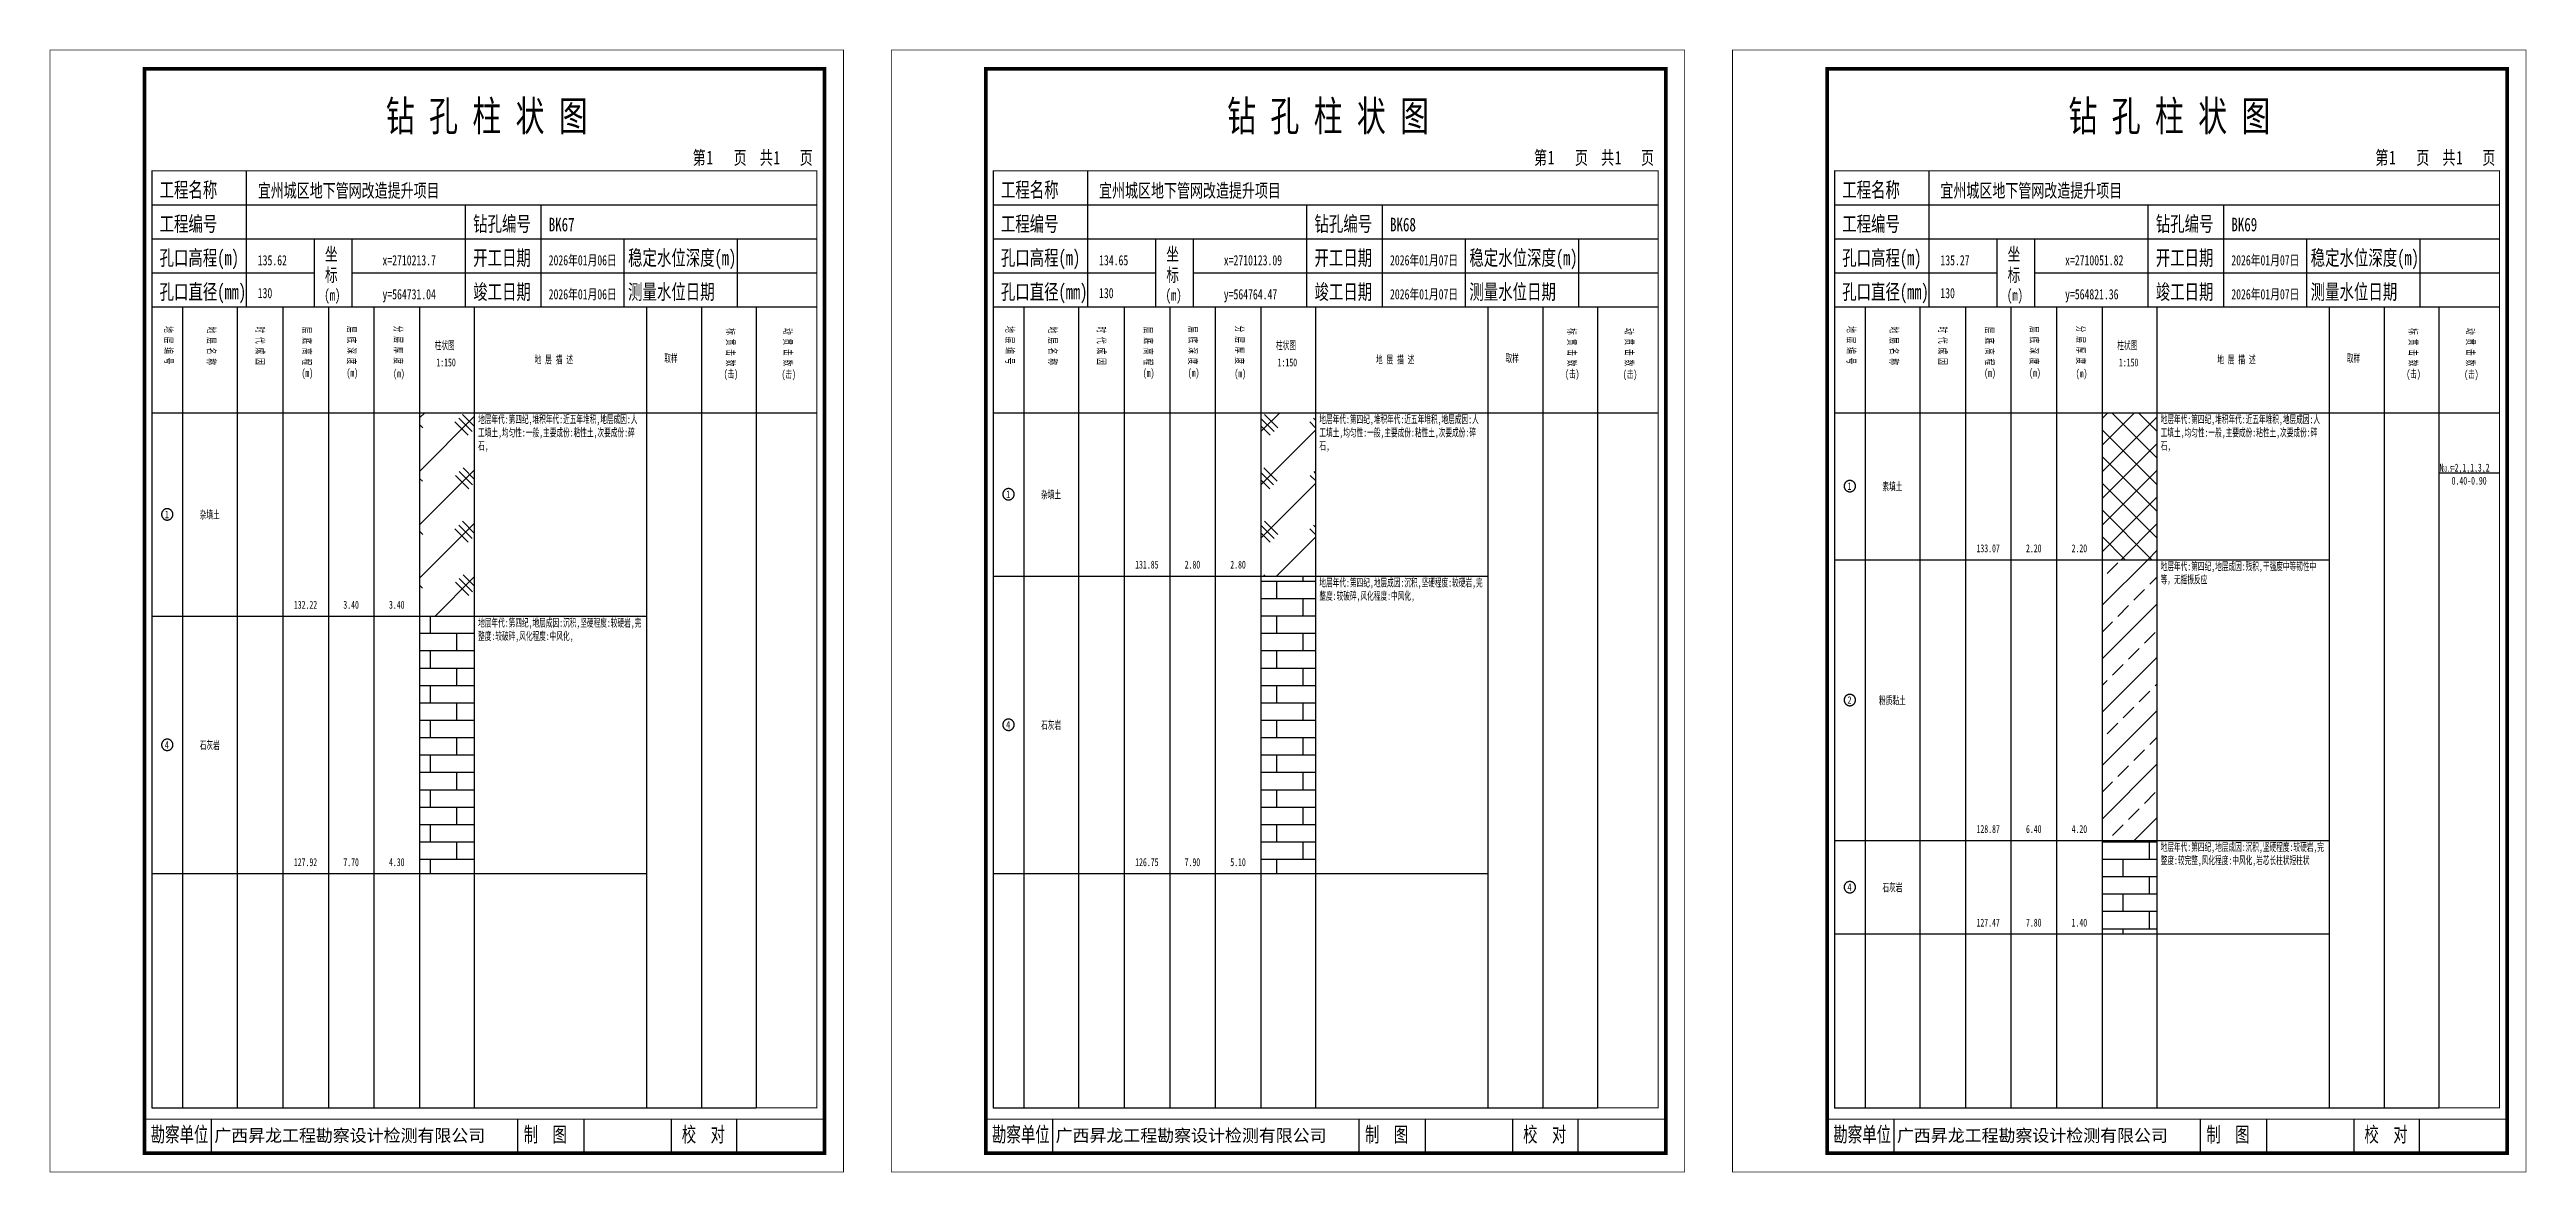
# Model space of a CAD drawing. Header units: millimetres. Extents: x 0 to 2711117, y 0 to 567555.
# Drawn here: x 18260 to 18916, y 0 to 297 of the extents above; entities that cross this region are included whole.
import ezdxf
from ezdxf.enums import TextEntityAlignment as Align

# ---------------------------------------------------------------- set-up
doc = ezdxf.new("R2010")
doc.units = ezdxf.units.MM
doc.layers.add('GICAD_POU_TEXTS', color=7, linetype='Continuous')
doc.layers.add('勘察点图例', color=7, linetype='Continuous')
doc.styles.add('HEAD_FONT', font='simfang.ttf', dxfattribs={"width": 0.6})
doc.styles.add('HEAD_FONT2', font='simfang.ttf', dxfattribs={"width": 0.6})
doc.styles.add('HT', font='simhei.ttf')
doc.styles.add('LZ_FONT', font='simfang.ttf', dxfattribs={"width": 0.7, "height": 8})
doc.styles.add('成果图图块', font='simfang.ttf', dxfattribs={"height": 2.5})
doc.styles.add('成果图表体', font='simfang.ttf', dxfattribs={"width": 0.6, "height": 2.1})
pattern_1 = [(45, (0, 0), (-7.071068, 7.071068), []), (135, (2.5, -1), (-14.142136, -14.142136), [5, -15]), (135, (1.5, -2), (-14.142136, -14.142136), [5, -15]), (135, (0.5, -3), (-14.142136, -14.142136), [5, -15]), (135, (16.5, -1), (-14.142136, -14.142136), [5, -15]), (135, (15.5, -2), (-14.142136, -14.142136), [5, -15]), (135, (14.5, -3), (-14.142136, -14.142136), [5, -15])]
pattern_2 = [(0, (0, 0), (0, 4.6), []), (90, (0, 0), (-7, 4.6), [4.6, -4.6])]

# ---------------------------------------------------------------- blocks, each defined once
blk = doc.blocks.new('BK67')
for p, q in [((52, 229), (52, 265)), ((27, 256), (203, 256)), ((110, 229), (110, 256)), ((130, 229), (130, 256)), ((27, 247), (203, 247)), ((70, 229), (70, 247)), ((80, 229), (80, 247)), ((152, 229), (152, 247)), ((182, 229), (182, 247)), ((27, 238), (70, 238)), ((80, 238), (203, 238)), ((27, 229), (35.05, 229)), ((35.05, 229), (35.05, 17)), ((35.05, 229), (49.53, 229)), ((49.53, 229), (49.53, 17)), ((49.53, 229), (61.6, 229)), ((61.6, 229), (61.6, 17)), ((61.6, 229), (73.68, 229)), ((73.68, 229), (73.68, 17)), ((73.68, 229), (85.75, 229)), ((85.75, 229), (85.75, 17)), ((85.75, 229), (97.82, 229)), ((97.82, 229), (97.82, 17)), ((97.82, 229), (112.3, 229)), ((112.3, 229), (112.3, 17)), ((112.3, 229), (157.93, 229)), ((157.93, 229), (157.93, 17)), ((157.93, 229), (172.42, 229)), ((172.42, 229), (172.42, 17)), ((172.42, 229), (186.9, 229)), ((186.9, 229), (186.9, 17)), ((186.9, 229), (203, 229)), ((27, 201), (203, 201)), ((27, 17), (35.05, 17)), ((35.05, 17), (49.53, 17)), ((42.74, 4.95), (42.74, 13.95)), ((42.74, 4.95), (42.74, 13.95)), ((49.53, 17), (61.6, 17)), ((61.6, 17), (73.68, 17)), ((73.68, 17), (85.75, 17)), ((85.75, 17), (97.82, 17)), ((97.82, 17), (112.3, 17)), ((112.3, 17), (157.93, 17)), ((123.83, 4.95), (123.83, 13.95)), ((141.38, 4.95), (141.38, 13.95)), ((157.93, 17), (172.42, 17)), ((164.48, 4.95), (164.48, 13.95)), ((172.42, 17), (186.9, 17)), ((181.84, 4.95), (181.84, 13.95)), ((181.84, 4.95), (181.84, 13.95))]:
    blk.add_line(p, q)
for points, const_width in [([(0, 0), (210, 0), (210, 297), (0, 297)], 0.25), ([(25, 5), (205, 5), (205, 292), (25, 292)], 1), ([(27, 265), (203, 265), (203, 17), (27, 17)], 0.3)]:
    blk.add_lwpolyline(points, close=True, dxfattribs=dict(const_width=const_width))
at = {"const_width": 0.3}
for points in [[(27, 229), (203, 229)], [(25, 14), (205, 14)]]:
    blk.add_lwpolyline(points, dxfattribs=at)
at = {"style": 'LZ_FONT', "width": 0.7}
for s, height, p in [('钻 孔 柱 状 图', 8, (88.9, 275.54)), ('第', 3.6, (170.12, 266.7)), ('1', 3.6, (173.78, 266.75)), ('页', 3.6, (180.96, 266.7)), ('共', 3.6, (187.88, 266.7)), ('1', 3.6, (191.54, 266.7)), ('页', 3.6, (198.44, 266.7)), ('工程名称', 4, (29, 258)), ('宜州城区地下管网改造提升项目', 3.6, (55, 258)), ('工程编号', 4, (29, 249)), ('钻孔编号', 4, (112, 249)), ('BK67', 3.6, (132, 249)), ('孔口高程(m)', 4, (29, 240)), ('135.62', 2.7, (55, 240)), ('坐', 3.5, (72.79, 241.24)), ('x=2710213.7', 2.7, (88, 240)), ('开工日期', 4, (112, 240)), ('2026年01月06日', 2.7, (132, 240)), ('稳定水位深度(m)', 4, (153, 240)), ('标', 3.5, (72.79, 235.7)), ('孔口直径(mm)', 4, (29, 231)), ('130', 2.7, (54.98, 231.31)), ('(m) ', 3, (72.59, 230.65)), ('y=564731.04', 2.7, (88, 231)), ('竣工日期', 4, (112, 231)), ('2026年01月06日', 2.7, (132, 231)), ('测量水位日期', 4, (153, 231)), ('勘察单位', 4, (26.65, 7.95)), ('制  图', 4, (125.4, 7.95)), ('校  对', 4, (167.22, 7.95))]:
    blk.add_text(s, height=height, dxfattribs=at).set_placement(p)
at = {"style": 'HT'}
blk.add_text('广西昇龙工程勘察设计检测有限公司', height=3.2865, dxfattribs=at).set_placement((43.48, 8.02))
at = {"char_height": 2.1, "width": 22.806, "attachment_point": 1, "rotation": 270, "style": 'HEAD_FONT'}
for s, insert in [('地 层 编 号', (32.46, 223.92)), ('地 层 名 称', (43.79, 223.76)), ('时 代 成 因', (56.67, 223.83)), ('层 底 高 程', (69.07, 223.71)), ('层 底 深 度', (80.9, 223.91)), ('分 层 厚 度', (93.26, 224.01)), ('标 贯 击 数', (181.21, 223.37)), ('动 贯 击 数', (196.38, 223.43))]:
    blk.add_mtext(s, dxfattribs=dict(at, insert=insert))
at = {"char_height": 2.1, "attachment_point": 1}
for s, insert, width, style in [('柱状图', (101.82, 219.87), 7.855, 'HEAD_FONT2'), ('地 层 描 述', (128.29, 216.11), 22.0781, 'HEAD_FONT2'), ('取样', (162.58, 216.44), 7.855, 'HEAD_FONT2'), ('(m)', (66.58, 212.56), 4.7944, 'HEAD_FONT'), ('(m)', (78.47, 212.61), 4.7944, 'HEAD_FONT'), ('(m)', (90.81, 212.43), 4.7944, 'HEAD_FONT'), ('1:150', (102.26, 215.36), 6.9223, 'HEAD_FONT2'), ('(击)', (178.33, 212.31), 7.855, 'HEAD_FONT2'), ('(击)', (193.64, 212.22), 7.855, 'HEAD_FONT2')]:
    blk.add_mtext(s, dxfattribs=dict(at, insert=insert, width=width, style=style))
blk = doc.blocks.new('BK67_0')
at = {"color": 7}
blk.add_polyline3d([(-1.5, 0.02, 0), (-1.5, -0.06, 0), (-1.49, -0.13, 0), (-1.48, -0.2, 0), (-1.47, -0.28, 0), (-1.46, -0.35, 0), (-1.44, -0.42, 0), (-1.41, -0.49, 0), (-1.39, -0.56, 0), (-1.36, -0.63, 0), (-1.32, -0.69, 0), (-1.29, -0.76, 0), (-1.25, -0.82, 0), (-1.2, -0.88, 0), (-1.16, -0.94, 0), (-1.11, -0.99, 0), (-1.06, -1.04, 0), (-1.01, -1.1, 0), (-0.95, -1.14, 0), (-0.89, -1.19, 0), (-0.83, -1.23, 0), (-0.77, -1.27, 0), (-0.71, -1.31, 0), (-0.64, -1.34, 0), (-0.57, -1.37, 0), (-0.51, -1.4, 0), (-0.44, -1.42, 0), (-0.36, -1.44, 0), (-0.29, -1.46, 0), (-0.22, -1.47, 0), (-0.15, -1.48, 0), (-0.07, -1.48, 0), (0, -1.48, 0), (0.07, -1.48, 0), (0.15, -1.48, 0), (0.22, -1.47, 0), (0.29, -1.46, 0), (0.36, -1.44, 0), (0.44, -1.42, 0), (0.51, -1.4, 0), (0.57, -1.37, 0), (0.64, -1.34, 0), (0.71, -1.31, 0), (0.77, -1.27, 0), (0.83, -1.23, 0), (0.89, -1.19, 0), (0.95, -1.14, 0), (1.01, -1.1, 0), (1.06, -1.04, 0), (1.11, -0.99, 0), (1.16, -0.94, 0), (1.2, -0.88, 0), (1.25, -0.82, 0), (1.29, -0.76, 0), (1.32, -0.69, 0), (1.36, -0.63, 0), (1.39, -0.56, 0), (1.41, -0.49, 0), (1.44, -0.42, 0), (1.46, -0.35, 0), (1.47, -0.28, 0), (1.48, -0.2, 0), (1.49, -0.13, 0), (1.5, -0.06, 0), (1.5, 0.02, 0), (1.5, 0.09, 0), (1.49, 0.16, 0), (1.48, 0.24, 0), (1.47, 0.31, 0), (1.46, 0.38, 0), (1.44, 0.45, 0), (1.41, 0.52, 0), (1.39, 0.59, 0), (1.36, 0.66, 0), (1.32, 0.72, 0), (1.29, 0.79, 0), (1.25, 0.85, 0), (1.2, 0.91, 0), (1.16, 0.97, 0), (1.11, 1.02, 0), (1.06, 1.08, 0), (1.01, 1.13, 0), (0.95, 1.18, 0), (0.89, 1.22, 0), (0.83, 1.26, 0), (0.77, 1.3, 0), (0.71, 1.34, 0), (0.64, 1.37, 0), (0.57, 1.4, 0), (0.51, 1.43, 0), (0.44, 1.45, 0), (0.36, 1.47, 0), (0.29, 1.49, 0), (0.22, 1.5, 0), (0.15, 1.51, 0), (0.07, 1.51, 0), (0, 1.52, 0), (-0.07, 1.51, 0), (-0.15, 1.51, 0), (-0.22, 1.5, 0), (-0.29, 1.49, 0), (-0.36, 1.47, 0), (-0.44, 1.45, 0), (-0.51, 1.43, 0), (-0.57, 1.4, 0), (-0.64, 1.37, 0), (-0.71, 1.34, 0), (-0.77, 1.3, 0), (-0.83, 1.26, 0), (-0.89, 1.22, 0), (-0.95, 1.18, 0), (-1.01, 1.13, 0), (-1.06, 1.08, 0), (-1.11, 1.02, 0), (-1.16, 0.97, 0), (-1.2, 0.91, 0), (-1.25, 0.85, 0), (-1.29, 0.79, 0), (-1.32, 0.72, 0), (-1.36, 0.66, 0), (-1.39, 0.59, 0), (-1.41, 0.52, 0), (-1.44, 0.45, 0), (-1.46, 0.38, 0), (-1.47, 0.31, 0), (-1.48, 0.24, 0), (-1.49, 0.16, 0), (-1.5, 0.09, 0), (-1.5, 0.02, 0)], dxfattribs=at)
at = {"layer": 'GICAD_POU_TEXTS', "color": 7, "style": '成果图图块', "width": 0.7}
blk.add_text('1', height=2, dxfattribs=at).set_placement((-0.09, -0.99), align=Align.CENTER)
blk = doc.blocks.new('BK67_1')
at = {"color": 7}
blk.add_polyline3d([(-1.5, 0.02, 0), (-1.5, -0.06, 0), (-1.49, -0.13, 0), (-1.48, -0.2, 0), (-1.47, -0.28, 0), (-1.46, -0.35, 0), (-1.44, -0.42, 0), (-1.41, -0.49, 0), (-1.39, -0.56, 0), (-1.36, -0.63, 0), (-1.32, -0.69, 0), (-1.29, -0.76, 0), (-1.25, -0.82, 0), (-1.2, -0.88, 0), (-1.16, -0.94, 0), (-1.11, -0.99, 0), (-1.06, -1.04, 0), (-1.01, -1.1, 0), (-0.95, -1.14, 0), (-0.89, -1.19, 0), (-0.83, -1.23, 0), (-0.77, -1.27, 0), (-0.71, -1.31, 0), (-0.64, -1.34, 0), (-0.57, -1.37, 0), (-0.51, -1.4, 0), (-0.44, -1.42, 0), (-0.36, -1.44, 0), (-0.29, -1.46, 0), (-0.22, -1.47, 0), (-0.15, -1.48, 0), (-0.07, -1.48, 0), (0, -1.48, 0), (0.07, -1.48, 0), (0.15, -1.48, 0), (0.22, -1.47, 0), (0.29, -1.46, 0), (0.36, -1.44, 0), (0.44, -1.42, 0), (0.51, -1.4, 0), (0.57, -1.37, 0), (0.64, -1.34, 0), (0.71, -1.31, 0), (0.77, -1.27, 0), (0.83, -1.23, 0), (0.89, -1.19, 0), (0.95, -1.14, 0), (1.01, -1.1, 0), (1.06, -1.04, 0), (1.11, -0.99, 0), (1.16, -0.94, 0), (1.2, -0.88, 0), (1.25, -0.82, 0), (1.29, -0.76, 0), (1.32, -0.69, 0), (1.36, -0.63, 0), (1.39, -0.56, 0), (1.41, -0.49, 0), (1.44, -0.42, 0), (1.46, -0.35, 0), (1.47, -0.28, 0), (1.48, -0.2, 0), (1.49, -0.13, 0), (1.5, -0.06, 0), (1.5, 0.02, 0), (1.5, 0.09, 0), (1.49, 0.16, 0), (1.48, 0.24, 0), (1.47, 0.31, 0), (1.46, 0.38, 0), (1.44, 0.45, 0), (1.41, 0.52, 0), (1.39, 0.59, 0), (1.36, 0.66, 0), (1.32, 0.72, 0), (1.29, 0.79, 0), (1.25, 0.85, 0), (1.2, 0.91, 0), (1.16, 0.97, 0), (1.11, 1.02, 0), (1.06, 1.08, 0), (1.01, 1.13, 0), (0.95, 1.18, 0), (0.89, 1.22, 0), (0.83, 1.26, 0), (0.77, 1.3, 0), (0.71, 1.34, 0), (0.64, 1.37, 0), (0.57, 1.4, 0), (0.51, 1.43, 0), (0.44, 1.45, 0), (0.36, 1.47, 0), (0.29, 1.49, 0), (0.22, 1.5, 0), (0.15, 1.51, 0), (0.07, 1.51, 0), (0, 1.52, 0), (-0.07, 1.51, 0), (-0.15, 1.51, 0), (-0.22, 1.5, 0), (-0.29, 1.49, 0), (-0.36, 1.47, 0), (-0.44, 1.45, 0), (-0.51, 1.43, 0), (-0.57, 1.4, 0), (-0.64, 1.37, 0), (-0.71, 1.34, 0), (-0.77, 1.3, 0), (-0.83, 1.26, 0), (-0.89, 1.22, 0), (-0.95, 1.18, 0), (-1.01, 1.13, 0), (-1.06, 1.08, 0), (-1.11, 1.02, 0), (-1.16, 0.97, 0), (-1.2, 0.91, 0), (-1.25, 0.85, 0), (-1.29, 0.79, 0), (-1.32, 0.72, 0), (-1.36, 0.66, 0), (-1.39, 0.59, 0), (-1.41, 0.52, 0), (-1.44, 0.45, 0), (-1.46, 0.38, 0), (-1.47, 0.31, 0), (-1.48, 0.24, 0), (-1.49, 0.16, 0), (-1.5, 0.09, 0), (-1.5, 0.02, 0)], dxfattribs=at)
at = {"layer": 'GICAD_POU_TEXTS', "color": 7, "style": '成果图图块', "width": 0.7}
blk.add_text('4', height=2, dxfattribs=at).set_placement((-0.09, -0.99), align=Align.CENTER)
blk = doc.blocks.new('BK68')
for p, q in [((52, 229), (52, 265)), ((27, 256), (203, 256)), ((110, 229), (110, 256)), ((130, 229), (130, 256)), ((27, 247), (203, 247)), ((70, 229), (70, 247)), ((80, 229), (80, 247)), ((152, 229), (152, 247)), ((182, 229), (182, 247)), ((27, 238), (70, 238)), ((80, 238), (203, 238)), ((27, 229), (35.05, 229)), ((35.05, 229), (35.05, 17)), ((35.05, 229), (49.53, 229)), ((49.53, 229), (49.53, 17)), ((49.53, 229), (61.6, 229)), ((61.6, 229), (61.6, 17)), ((61.6, 229), (73.68, 229)), ((73.68, 229), (73.68, 17)), ((73.68, 229), (85.75, 229)), ((85.75, 229), (85.75, 17)), ((85.75, 229), (97.82, 229)), ((97.82, 229), (97.82, 17)), ((97.82, 229), (112.3, 229)), ((112.3, 229), (112.3, 17)), ((112.3, 229), (157.93, 229)), ((157.93, 229), (157.93, 17)), ((157.93, 229), (172.42, 229)), ((172.42, 229), (172.42, 17)), ((172.42, 229), (186.9, 229)), ((186.9, 229), (186.9, 17)), ((186.9, 229), (203, 229)), ((27, 201), (203, 201)), ((27, 17), (35.05, 17)), ((35.05, 17), (49.53, 17)), ((42.74, 4.95), (42.74, 13.95)), ((42.74, 4.95), (42.74, 13.95)), ((49.53, 17), (61.6, 17)), ((61.6, 17), (73.68, 17)), ((73.68, 17), (85.75, 17)), ((85.75, 17), (97.82, 17)), ((97.82, 17), (112.3, 17)), ((112.3, 17), (157.93, 17)), ((123.83, 4.95), (123.83, 13.95)), ((141.38, 4.95), (141.38, 13.95)), ((157.93, 17), (172.42, 17)), ((164.48, 4.95), (164.48, 13.95)), ((172.42, 17), (186.9, 17)), ((181.84, 4.95), (181.84, 13.95)), ((181.84, 4.95), (181.84, 13.95))]:
    blk.add_line(p, q)
for points, const_width in [([(0, 0), (210, 0), (210, 297), (0, 297)], 0.25), ([(25, 5), (205, 5), (205, 292), (25, 292)], 1), ([(27, 265), (203, 265), (203, 17), (27, 17)], 0.3)]:
    blk.add_lwpolyline(points, close=True, dxfattribs=dict(const_width=const_width))
at = {"const_width": 0.3}
for points in [[(27, 229), (203, 229)], [(25, 14), (205, 14)]]:
    blk.add_lwpolyline(points, dxfattribs=at)
at = {"style": 'LZ_FONT', "width": 0.7}
for s, height, p in [('钻 孔 柱 状 图', 8, (88.9, 275.54)), ('第', 3.6, (170.12, 266.7)), ('1', 3.6, (173.78, 266.75)), ('页', 3.6, (180.96, 266.7)), ('共', 3.6, (187.88, 266.7)), ('1', 3.6, (191.54, 266.7)), ('页', 3.6, (198.44, 266.7)), ('工程名称', 4, (29, 258)), ('宜州城区地下管网改造提升项目', 3.6, (55, 258)), ('工程编号', 4, (29, 249)), ('钻孔编号', 4, (112, 249)), ('BK68', 3.6, (132, 249)), ('孔口高程(m)', 4, (29, 240)), ('134.65', 2.7, (55, 240)), ('坐', 3.5, (72.79, 241.24)), ('x=2710123.09', 2.7, (88, 240)), ('开工日期', 4, (112, 240)), ('2026年01月07日', 2.7, (132, 240)), ('稳定水位深度(m)', 4, (153, 240)), ('标', 3.5, (72.79, 235.7)), ('孔口直径(mm)', 4, (29, 231)), ('130', 2.7, (54.98, 231.31)), ('(m) ', 3, (72.59, 230.65)), ('y=564764.47', 2.7, (88, 231)), ('竣工日期', 4, (112, 231)), ('2026年01月07日', 2.7, (132, 231)), ('测量水位日期', 4, (153, 231)), ('勘察单位', 4, (26.65, 7.95)), ('制  图', 4, (125.4, 7.95)), ('校  对', 4, (167.22, 7.95))]:
    blk.add_text(s, height=height, dxfattribs=at).set_placement(p)
at = {"style": 'HT'}
blk.add_text('广西昇龙工程勘察设计检测有限公司', height=3.2865, dxfattribs=at).set_placement((43.48, 8.02))
at = {"char_height": 2.1, "width": 22.806, "attachment_point": 1, "rotation": 270, "style": 'HEAD_FONT'}
for s, insert in [('地 层 编 号', (32.46, 223.92)), ('地 层 名 称', (43.79, 223.76)), ('时 代 成 因', (56.67, 223.83)), ('层 底 高 程', (69.07, 223.71)), ('层 底 深 度', (80.9, 223.91)), ('分 层 厚 度', (93.26, 224.01)), ('标 贯 击 数', (181.21, 223.37)), ('动 贯 击 数', (196.38, 223.43))]:
    blk.add_mtext(s, dxfattribs=dict(at, insert=insert))
at = {"char_height": 2.1, "attachment_point": 1}
for s, insert, width, style in [('柱状图', (101.82, 219.87), 7.855, 'HEAD_FONT2'), ('地 层 描 述', (128.29, 216.11), 22.0781, 'HEAD_FONT2'), ('取样', (162.58, 216.44), 7.855, 'HEAD_FONT2'), ('(m)', (66.58, 212.56), 4.7944, 'HEAD_FONT'), ('(m)', (78.47, 212.61), 4.7944, 'HEAD_FONT'), ('(m)', (90.81, 212.43), 4.7944, 'HEAD_FONT'), ('1:150', (102.26, 215.36), 6.9223, 'HEAD_FONT2'), ('(击)', (178.33, 212.31), 7.855, 'HEAD_FONT2'), ('(击)', (193.64, 212.22), 7.855, 'HEAD_FONT2')]:
    blk.add_mtext(s, dxfattribs=dict(at, insert=insert, width=width, style=style))
blk = doc.blocks.new('BK68_0')
at = {"color": 7}
blk.add_polyline3d([(-1.5, 0.02, 0), (-1.5, -0.06, 0), (-1.49, -0.13, 0), (-1.48, -0.2, 0), (-1.47, -0.28, 0), (-1.46, -0.35, 0), (-1.44, -0.42, 0), (-1.41, -0.49, 0), (-1.39, -0.56, 0), (-1.36, -0.63, 0), (-1.32, -0.69, 0), (-1.29, -0.76, 0), (-1.25, -0.82, 0), (-1.2, -0.88, 0), (-1.16, -0.94, 0), (-1.11, -0.99, 0), (-1.06, -1.04, 0), (-1.01, -1.1, 0), (-0.95, -1.14, 0), (-0.89, -1.19, 0), (-0.83, -1.23, 0), (-0.77, -1.27, 0), (-0.71, -1.31, 0), (-0.64, -1.34, 0), (-0.57, -1.37, 0), (-0.51, -1.4, 0), (-0.44, -1.42, 0), (-0.36, -1.44, 0), (-0.29, -1.46, 0), (-0.22, -1.47, 0), (-0.15, -1.48, 0), (-0.07, -1.48, 0), (0, -1.48, 0), (0.07, -1.48, 0), (0.15, -1.48, 0), (0.22, -1.47, 0), (0.29, -1.46, 0), (0.36, -1.44, 0), (0.44, -1.42, 0), (0.51, -1.4, 0), (0.57, -1.37, 0), (0.64, -1.34, 0), (0.71, -1.31, 0), (0.77, -1.27, 0), (0.83, -1.23, 0), (0.89, -1.19, 0), (0.95, -1.14, 0), (1.01, -1.1, 0), (1.06, -1.04, 0), (1.11, -0.99, 0), (1.16, -0.94, 0), (1.2, -0.88, 0), (1.25, -0.82, 0), (1.29, -0.76, 0), (1.32, -0.69, 0), (1.36, -0.63, 0), (1.39, -0.56, 0), (1.41, -0.49, 0), (1.44, -0.42, 0), (1.46, -0.35, 0), (1.47, -0.28, 0), (1.48, -0.2, 0), (1.49, -0.13, 0), (1.5, -0.06, 0), (1.5, 0.02, 0), (1.5, 0.09, 0), (1.49, 0.16, 0), (1.48, 0.24, 0), (1.47, 0.31, 0), (1.46, 0.38, 0), (1.44, 0.45, 0), (1.41, 0.52, 0), (1.39, 0.59, 0), (1.36, 0.66, 0), (1.32, 0.72, 0), (1.29, 0.79, 0), (1.25, 0.85, 0), (1.2, 0.91, 0), (1.16, 0.97, 0), (1.11, 1.02, 0), (1.06, 1.08, 0), (1.01, 1.13, 0), (0.95, 1.18, 0), (0.89, 1.22, 0), (0.83, 1.26, 0), (0.77, 1.3, 0), (0.71, 1.34, 0), (0.64, 1.37, 0), (0.57, 1.4, 0), (0.51, 1.43, 0), (0.44, 1.45, 0), (0.36, 1.47, 0), (0.29, 1.49, 0), (0.22, 1.5, 0), (0.15, 1.51, 0), (0.07, 1.51, 0), (0, 1.52, 0), (-0.07, 1.51, 0), (-0.15, 1.51, 0), (-0.22, 1.5, 0), (-0.29, 1.49, 0), (-0.36, 1.47, 0), (-0.44, 1.45, 0), (-0.51, 1.43, 0), (-0.57, 1.4, 0), (-0.64, 1.37, 0), (-0.71, 1.34, 0), (-0.77, 1.3, 0), (-0.83, 1.26, 0), (-0.89, 1.22, 0), (-0.95, 1.18, 0), (-1.01, 1.13, 0), (-1.06, 1.08, 0), (-1.11, 1.02, 0), (-1.16, 0.97, 0), (-1.2, 0.91, 0), (-1.25, 0.85, 0), (-1.29, 0.79, 0), (-1.32, 0.72, 0), (-1.36, 0.66, 0), (-1.39, 0.59, 0), (-1.41, 0.52, 0), (-1.44, 0.45, 0), (-1.46, 0.38, 0), (-1.47, 0.31, 0), (-1.48, 0.24, 0), (-1.49, 0.16, 0), (-1.5, 0.09, 0), (-1.5, 0.02, 0)], dxfattribs=at)
at = {"layer": 'GICAD_POU_TEXTS', "color": 7, "style": '成果图图块', "width": 0.7}
blk.add_text('1', height=2, dxfattribs=at).set_placement((-0.09, -0.99), align=Align.CENTER)
blk = doc.blocks.new('BK68_1')
at = {"color": 7}
blk.add_polyline3d([(-1.5, 0.02, 0), (-1.5, -0.06, 0), (-1.49, -0.13, 0), (-1.48, -0.2, 0), (-1.47, -0.28, 0), (-1.46, -0.35, 0), (-1.44, -0.42, 0), (-1.41, -0.49, 0), (-1.39, -0.56, 0), (-1.36, -0.63, 0), (-1.32, -0.69, 0), (-1.29, -0.76, 0), (-1.25, -0.82, 0), (-1.2, -0.88, 0), (-1.16, -0.94, 0), (-1.11, -0.99, 0), (-1.06, -1.04, 0), (-1.01, -1.1, 0), (-0.95, -1.14, 0), (-0.89, -1.19, 0), (-0.83, -1.23, 0), (-0.77, -1.27, 0), (-0.71, -1.31, 0), (-0.64, -1.34, 0), (-0.57, -1.37, 0), (-0.51, -1.4, 0), (-0.44, -1.42, 0), (-0.36, -1.44, 0), (-0.29, -1.46, 0), (-0.22, -1.47, 0), (-0.15, -1.48, 0), (-0.07, -1.48, 0), (0, -1.48, 0), (0.07, -1.48, 0), (0.15, -1.48, 0), (0.22, -1.47, 0), (0.29, -1.46, 0), (0.36, -1.44, 0), (0.44, -1.42, 0), (0.51, -1.4, 0), (0.57, -1.37, 0), (0.64, -1.34, 0), (0.71, -1.31, 0), (0.77, -1.27, 0), (0.83, -1.23, 0), (0.89, -1.19, 0), (0.95, -1.14, 0), (1.01, -1.1, 0), (1.06, -1.04, 0), (1.11, -0.99, 0), (1.16, -0.94, 0), (1.2, -0.88, 0), (1.25, -0.82, 0), (1.29, -0.76, 0), (1.32, -0.69, 0), (1.36, -0.63, 0), (1.39, -0.56, 0), (1.41, -0.49, 0), (1.44, -0.42, 0), (1.46, -0.35, 0), (1.47, -0.28, 0), (1.48, -0.2, 0), (1.49, -0.13, 0), (1.5, -0.06, 0), (1.5, 0.02, 0), (1.5, 0.09, 0), (1.49, 0.16, 0), (1.48, 0.24, 0), (1.47, 0.31, 0), (1.46, 0.38, 0), (1.44, 0.45, 0), (1.41, 0.52, 0), (1.39, 0.59, 0), (1.36, 0.66, 0), (1.32, 0.72, 0), (1.29, 0.79, 0), (1.25, 0.85, 0), (1.2, 0.91, 0), (1.16, 0.97, 0), (1.11, 1.02, 0), (1.06, 1.08, 0), (1.01, 1.13, 0), (0.95, 1.18, 0), (0.89, 1.22, 0), (0.83, 1.26, 0), (0.77, 1.3, 0), (0.71, 1.34, 0), (0.64, 1.37, 0), (0.57, 1.4, 0), (0.51, 1.43, 0), (0.44, 1.45, 0), (0.36, 1.47, 0), (0.29, 1.49, 0), (0.22, 1.5, 0), (0.15, 1.51, 0), (0.07, 1.51, 0), (0, 1.52, 0), (-0.07, 1.51, 0), (-0.15, 1.51, 0), (-0.22, 1.5, 0), (-0.29, 1.49, 0), (-0.36, 1.47, 0), (-0.44, 1.45, 0), (-0.51, 1.43, 0), (-0.57, 1.4, 0), (-0.64, 1.37, 0), (-0.71, 1.34, 0), (-0.77, 1.3, 0), (-0.83, 1.26, 0), (-0.89, 1.22, 0), (-0.95, 1.18, 0), (-1.01, 1.13, 0), (-1.06, 1.08, 0), (-1.11, 1.02, 0), (-1.16, 0.97, 0), (-1.2, 0.91, 0), (-1.25, 0.85, 0), (-1.29, 0.79, 0), (-1.32, 0.72, 0), (-1.36, 0.66, 0), (-1.39, 0.59, 0), (-1.41, 0.52, 0), (-1.44, 0.45, 0), (-1.46, 0.38, 0), (-1.47, 0.31, 0), (-1.48, 0.24, 0), (-1.49, 0.16, 0), (-1.5, 0.09, 0), (-1.5, 0.02, 0)], dxfattribs=at)
at = {"layer": 'GICAD_POU_TEXTS', "color": 7, "style": '成果图图块', "width": 0.7}
blk.add_text('4', height=2, dxfattribs=at).set_placement((-0.09, -0.99), align=Align.CENTER)
blk = doc.blocks.new('BK69')
for p, q in [((52, 229), (52, 265)), ((27, 256), (203, 256)), ((110, 229), (110, 256)), ((130, 229), (130, 256)), ((27, 247), (203, 247)), ((70, 229), (70, 247)), ((80, 229), (80, 247)), ((152, 229), (152, 247)), ((182, 229), (182, 247)), ((27, 238), (70, 238)), ((80, 238), (203, 238)), ((27, 229), (35.05, 229)), ((35.05, 229), (35.05, 17)), ((35.05, 229), (49.53, 229)), ((49.53, 229), (49.53, 17)), ((49.53, 229), (61.6, 229)), ((61.6, 229), (61.6, 17)), ((61.6, 229), (73.68, 229)), ((73.68, 229), (73.68, 17)), ((73.68, 229), (85.75, 229)), ((85.75, 229), (85.75, 17)), ((85.75, 229), (97.82, 229)), ((97.82, 229), (97.82, 17)), ((97.82, 229), (112.3, 229)), ((112.3, 229), (112.3, 17)), ((112.3, 229), (157.93, 229)), ((157.93, 229), (157.93, 17)), ((157.93, 229), (172.42, 229)), ((172.42, 229), (172.42, 17)), ((172.42, 229), (186.9, 229)), ((186.9, 229), (186.9, 17)), ((186.9, 229), (203, 229)), ((27, 201), (203, 201)), ((27, 17), (35.05, 17)), ((35.05, 17), (49.53, 17)), ((42.74, 4.95), (42.74, 13.95)), ((42.74, 4.95), (42.74, 13.95)), ((49.53, 17), (61.6, 17)), ((61.6, 17), (73.68, 17)), ((73.68, 17), (85.75, 17)), ((85.75, 17), (97.82, 17)), ((97.82, 17), (112.3, 17)), ((112.3, 17), (157.93, 17)), ((123.83, 4.95), (123.83, 13.95)), ((141.38, 4.95), (141.38, 13.95)), ((157.93, 17), (172.42, 17)), ((164.48, 4.95), (164.48, 13.95)), ((172.42, 17), (186.9, 17)), ((181.84, 4.95), (181.84, 13.95)), ((181.84, 4.95), (181.84, 13.95))]:
    blk.add_line(p, q)
for points, const_width in [([(0, 0), (210, 0), (210, 297), (0, 297)], 0.25), ([(25, 5), (205, 5), (205, 292), (25, 292)], 1), ([(27, 265), (203, 265), (203, 17), (27, 17)], 0.3)]:
    blk.add_lwpolyline(points, close=True, dxfattribs=dict(const_width=const_width))
at = {"const_width": 0.3}
for points in [[(27, 229), (203, 229)], [(25, 14), (205, 14)]]:
    blk.add_lwpolyline(points, dxfattribs=at)
at = {"style": 'LZ_FONT', "width": 0.7}
for s, height, p in [('钻 孔 柱 状 图', 8, (88.9, 275.54)), ('第', 3.6, (170.12, 266.7)), ('1', 3.6, (173.78, 266.75)), ('页', 3.6, (180.96, 266.7)), ('共', 3.6, (187.88, 266.7)), ('1', 3.6, (191.54, 266.7)), ('页', 3.6, (198.44, 266.7)), ('工程名称', 4, (29, 258)), ('宜州城区地下管网改造提升项目', 3.6, (55, 258)), ('工程编号', 4, (29, 249)), ('钻孔编号', 4, (112, 249)), ('BK69', 3.6, (132, 249)), ('孔口高程(m)', 4, (29, 240)), ('135.27', 2.7, (55, 240)), ('坐', 3.5, (72.79, 241.24)), ('x=2710051.82', 2.7, (88, 240)), ('开工日期', 4, (112, 240)), ('2026年01月07日', 2.7, (132, 240)), ('稳定水位深度(m)', 4, (153, 240)), ('标', 3.5, (72.79, 235.7)), ('孔口直径(mm)', 4, (29, 231)), ('130', 2.7, (54.98, 231.31)), ('(m) ', 3, (72.59, 230.65)), ('y=564821.36', 2.7, (88, 231)), ('竣工日期', 4, (112, 231)), ('2026年01月07日', 2.7, (132, 231)), ('测量水位日期', 4, (153, 231)), ('勘察单位', 4, (26.65, 7.95)), ('制  图', 4, (125.4, 7.95)), ('校  对', 4, (167.22, 7.95))]:
    blk.add_text(s, height=height, dxfattribs=at).set_placement(p)
at = {"style": 'HT'}
blk.add_text('广西昇龙工程勘察设计检测有限公司', height=3.2865, dxfattribs=at).set_placement((43.48, 8.02))
at = {"char_height": 2.1, "width": 22.806, "attachment_point": 1, "rotation": 270, "style": 'HEAD_FONT'}
for s, insert in [('地 层 编 号', (32.46, 223.92)), ('地 层 名 称', (43.79, 223.76)), ('时 代 成 因', (56.67, 223.83)), ('层 底 高 程', (69.07, 223.71)), ('层 底 深 度', (80.9, 223.91)), ('分 层 厚 度', (93.26, 224.01)), ('标 贯 击 数', (181.21, 223.37)), ('动 贯 击 数', (196.38, 223.43))]:
    blk.add_mtext(s, dxfattribs=dict(at, insert=insert))
at = {"char_height": 2.1, "attachment_point": 1}
for s, insert, width, style in [('柱状图', (101.82, 219.87), 7.855, 'HEAD_FONT2'), ('地 层 描 述', (128.29, 216.11), 22.0781, 'HEAD_FONT2'), ('取样', (162.58, 216.44), 7.855, 'HEAD_FONT2'), ('(m)', (66.58, 212.56), 4.7944, 'HEAD_FONT'), ('(m)', (78.47, 212.61), 4.7944, 'HEAD_FONT'), ('(m)', (90.81, 212.43), 4.7944, 'HEAD_FONT'), ('1:150', (102.26, 215.36), 6.9223, 'HEAD_FONT2'), ('(击)', (178.33, 212.31), 7.855, 'HEAD_FONT2'), ('(击)', (193.64, 212.22), 7.855, 'HEAD_FONT2')]:
    blk.add_mtext(s, dxfattribs=dict(at, insert=insert, width=width, style=style))
blk = doc.blocks.new('BK69_0')
at = {"color": 7}
blk.add_polyline3d([(-1.5, 0.02, 0), (-1.5, -0.06, 0), (-1.49, -0.13, 0), (-1.48, -0.2, 0), (-1.47, -0.28, 0), (-1.46, -0.35, 0), (-1.44, -0.42, 0), (-1.41, -0.49, 0), (-1.39, -0.56, 0), (-1.36, -0.63, 0), (-1.32, -0.69, 0), (-1.29, -0.76, 0), (-1.25, -0.82, 0), (-1.2, -0.88, 0), (-1.16, -0.94, 0), (-1.11, -0.99, 0), (-1.06, -1.04, 0), (-1.01, -1.1, 0), (-0.95, -1.14, 0), (-0.89, -1.19, 0), (-0.83, -1.23, 0), (-0.77, -1.27, 0), (-0.71, -1.31, 0), (-0.64, -1.34, 0), (-0.57, -1.37, 0), (-0.51, -1.4, 0), (-0.44, -1.42, 0), (-0.36, -1.44, 0), (-0.29, -1.46, 0), (-0.22, -1.47, 0), (-0.15, -1.48, 0), (-0.07, -1.48, 0), (0, -1.48, 0), (0.07, -1.48, 0), (0.15, -1.48, 0), (0.22, -1.47, 0), (0.29, -1.46, 0), (0.36, -1.44, 0), (0.44, -1.42, 0), (0.51, -1.4, 0), (0.57, -1.37, 0), (0.64, -1.34, 0), (0.71, -1.31, 0), (0.77, -1.27, 0), (0.83, -1.23, 0), (0.89, -1.19, 0), (0.95, -1.14, 0), (1.01, -1.1, 0), (1.06, -1.04, 0), (1.11, -0.99, 0), (1.16, -0.94, 0), (1.2, -0.88, 0), (1.25, -0.82, 0), (1.29, -0.76, 0), (1.32, -0.69, 0), (1.36, -0.63, 0), (1.39, -0.56, 0), (1.41, -0.49, 0), (1.44, -0.42, 0), (1.46, -0.35, 0), (1.47, -0.28, 0), (1.48, -0.2, 0), (1.49, -0.13, 0), (1.5, -0.06, 0), (1.5, 0.02, 0), (1.5, 0.09, 0), (1.49, 0.16, 0), (1.48, 0.24, 0), (1.47, 0.31, 0), (1.46, 0.38, 0), (1.44, 0.45, 0), (1.41, 0.52, 0), (1.39, 0.59, 0), (1.36, 0.66, 0), (1.32, 0.72, 0), (1.29, 0.79, 0), (1.25, 0.85, 0), (1.2, 0.91, 0), (1.16, 0.97, 0), (1.11, 1.02, 0), (1.06, 1.08, 0), (1.01, 1.13, 0), (0.95, 1.18, 0), (0.89, 1.22, 0), (0.83, 1.26, 0), (0.77, 1.3, 0), (0.71, 1.34, 0), (0.64, 1.37, 0), (0.57, 1.4, 0), (0.51, 1.43, 0), (0.44, 1.45, 0), (0.36, 1.47, 0), (0.29, 1.49, 0), (0.22, 1.5, 0), (0.15, 1.51, 0), (0.07, 1.51, 0), (0, 1.52, 0), (-0.07, 1.51, 0), (-0.15, 1.51, 0), (-0.22, 1.5, 0), (-0.29, 1.49, 0), (-0.36, 1.47, 0), (-0.44, 1.45, 0), (-0.51, 1.43, 0), (-0.57, 1.4, 0), (-0.64, 1.37, 0), (-0.71, 1.34, 0), (-0.77, 1.3, 0), (-0.83, 1.26, 0), (-0.89, 1.22, 0), (-0.95, 1.18, 0), (-1.01, 1.13, 0), (-1.06, 1.08, 0), (-1.11, 1.02, 0), (-1.16, 0.97, 0), (-1.2, 0.91, 0), (-1.25, 0.85, 0), (-1.29, 0.79, 0), (-1.32, 0.72, 0), (-1.36, 0.66, 0), (-1.39, 0.59, 0), (-1.41, 0.52, 0), (-1.44, 0.45, 0), (-1.46, 0.38, 0), (-1.47, 0.31, 0), (-1.48, 0.24, 0), (-1.49, 0.16, 0), (-1.5, 0.09, 0), (-1.5, 0.02, 0)], dxfattribs=at)
at = {"layer": 'GICAD_POU_TEXTS', "color": 7, "style": '成果图图块', "width": 0.7}
blk.add_text('1', height=2, dxfattribs=at).set_placement((-0.09, -0.99), align=Align.CENTER)
blk = doc.blocks.new('BK69_1')
at = {"color": 7}
blk.add_polyline3d([(-1.5, 0.02, 0), (-1.5, -0.06, 0), (-1.49, -0.13, 0), (-1.48, -0.2, 0), (-1.47, -0.28, 0), (-1.46, -0.35, 0), (-1.44, -0.42, 0), (-1.41, -0.49, 0), (-1.39, -0.56, 0), (-1.36, -0.63, 0), (-1.32, -0.69, 0), (-1.29, -0.76, 0), (-1.25, -0.82, 0), (-1.2, -0.88, 0), (-1.16, -0.94, 0), (-1.11, -0.99, 0), (-1.06, -1.04, 0), (-1.01, -1.1, 0), (-0.95, -1.14, 0), (-0.89, -1.19, 0), (-0.83, -1.23, 0), (-0.77, -1.27, 0), (-0.71, -1.31, 0), (-0.64, -1.34, 0), (-0.57, -1.37, 0), (-0.51, -1.4, 0), (-0.44, -1.42, 0), (-0.36, -1.44, 0), (-0.29, -1.46, 0), (-0.22, -1.47, 0), (-0.15, -1.48, 0), (-0.07, -1.48, 0), (0, -1.48, 0), (0.07, -1.48, 0), (0.15, -1.48, 0), (0.22, -1.47, 0), (0.29, -1.46, 0), (0.36, -1.44, 0), (0.44, -1.42, 0), (0.51, -1.4, 0), (0.57, -1.37, 0), (0.64, -1.34, 0), (0.71, -1.31, 0), (0.77, -1.27, 0), (0.83, -1.23, 0), (0.89, -1.19, 0), (0.95, -1.14, 0), (1.01, -1.1, 0), (1.06, -1.04, 0), (1.11, -0.99, 0), (1.16, -0.94, 0), (1.2, -0.88, 0), (1.25, -0.82, 0), (1.29, -0.76, 0), (1.32, -0.69, 0), (1.36, -0.63, 0), (1.39, -0.56, 0), (1.41, -0.49, 0), (1.44, -0.42, 0), (1.46, -0.35, 0), (1.47, -0.28, 0), (1.48, -0.2, 0), (1.49, -0.13, 0), (1.5, -0.06, 0), (1.5, 0.02, 0), (1.5, 0.09, 0), (1.49, 0.16, 0), (1.48, 0.24, 0), (1.47, 0.31, 0), (1.46, 0.38, 0), (1.44, 0.45, 0), (1.41, 0.52, 0), (1.39, 0.59, 0), (1.36, 0.66, 0), (1.32, 0.72, 0), (1.29, 0.79, 0), (1.25, 0.85, 0), (1.2, 0.91, 0), (1.16, 0.97, 0), (1.11, 1.02, 0), (1.06, 1.08, 0), (1.01, 1.13, 0), (0.95, 1.18, 0), (0.89, 1.22, 0), (0.83, 1.26, 0), (0.77, 1.3, 0), (0.71, 1.34, 0), (0.64, 1.37, 0), (0.57, 1.4, 0), (0.51, 1.43, 0), (0.44, 1.45, 0), (0.36, 1.47, 0), (0.29, 1.49, 0), (0.22, 1.5, 0), (0.15, 1.51, 0), (0.07, 1.51, 0), (0, 1.52, 0), (-0.07, 1.51, 0), (-0.15, 1.51, 0), (-0.22, 1.5, 0), (-0.29, 1.49, 0), (-0.36, 1.47, 0), (-0.44, 1.45, 0), (-0.51, 1.43, 0), (-0.57, 1.4, 0), (-0.64, 1.37, 0), (-0.71, 1.34, 0), (-0.77, 1.3, 0), (-0.83, 1.26, 0), (-0.89, 1.22, 0), (-0.95, 1.18, 0), (-1.01, 1.13, 0), (-1.06, 1.08, 0), (-1.11, 1.02, 0), (-1.16, 0.97, 0), (-1.2, 0.91, 0), (-1.25, 0.85, 0), (-1.29, 0.79, 0), (-1.32, 0.72, 0), (-1.36, 0.66, 0), (-1.39, 0.59, 0), (-1.41, 0.52, 0), (-1.44, 0.45, 0), (-1.46, 0.38, 0), (-1.47, 0.31, 0), (-1.48, 0.24, 0), (-1.49, 0.16, 0), (-1.5, 0.09, 0), (-1.5, 0.02, 0)], dxfattribs=at)
at = {"layer": 'GICAD_POU_TEXTS', "color": 7, "style": '成果图图块', "width": 0.7}
blk.add_text('2', height=2, dxfattribs=at).set_placement((-0.09, -0.99), align=Align.CENTER)
blk = doc.blocks.new('BK69_2')
at = {"color": 7}
blk.add_polyline3d([(-1.5, 0.02, 0), (-1.5, -0.06, 0), (-1.49, -0.13, 0), (-1.48, -0.2, 0), (-1.47, -0.28, 0), (-1.46, -0.35, 0), (-1.44, -0.42, 0), (-1.41, -0.49, 0), (-1.39, -0.56, 0), (-1.36, -0.63, 0), (-1.32, -0.69, 0), (-1.29, -0.76, 0), (-1.25, -0.82, 0), (-1.2, -0.88, 0), (-1.16, -0.94, 0), (-1.11, -0.99, 0), (-1.06, -1.04, 0), (-1.01, -1.1, 0), (-0.95, -1.14, 0), (-0.89, -1.19, 0), (-0.83, -1.23, 0), (-0.77, -1.27, 0), (-0.71, -1.31, 0), (-0.64, -1.34, 0), (-0.57, -1.37, 0), (-0.51, -1.4, 0), (-0.44, -1.42, 0), (-0.36, -1.44, 0), (-0.29, -1.46, 0), (-0.22, -1.47, 0), (-0.15, -1.48, 0), (-0.07, -1.48, 0), (0, -1.48, 0), (0.07, -1.48, 0), (0.15, -1.48, 0), (0.22, -1.47, 0), (0.29, -1.46, 0), (0.36, -1.44, 0), (0.44, -1.42, 0), (0.51, -1.4, 0), (0.57, -1.37, 0), (0.64, -1.34, 0), (0.71, -1.31, 0), (0.77, -1.27, 0), (0.83, -1.23, 0), (0.89, -1.19, 0), (0.95, -1.14, 0), (1.01, -1.1, 0), (1.06, -1.04, 0), (1.11, -0.99, 0), (1.16, -0.94, 0), (1.2, -0.88, 0), (1.25, -0.82, 0), (1.29, -0.76, 0), (1.32, -0.69, 0), (1.36, -0.63, 0), (1.39, -0.56, 0), (1.41, -0.49, 0), (1.44, -0.42, 0), (1.46, -0.35, 0), (1.47, -0.28, 0), (1.48, -0.2, 0), (1.49, -0.13, 0), (1.5, -0.06, 0), (1.5, 0.02, 0), (1.5, 0.09, 0), (1.49, 0.16, 0), (1.48, 0.24, 0), (1.47, 0.31, 0), (1.46, 0.38, 0), (1.44, 0.45, 0), (1.41, 0.52, 0), (1.39, 0.59, 0), (1.36, 0.66, 0), (1.32, 0.72, 0), (1.29, 0.79, 0), (1.25, 0.85, 0), (1.2, 0.91, 0), (1.16, 0.97, 0), (1.11, 1.02, 0), (1.06, 1.08, 0), (1.01, 1.13, 0), (0.95, 1.18, 0), (0.89, 1.22, 0), (0.83, 1.26, 0), (0.77, 1.3, 0), (0.71, 1.34, 0), (0.64, 1.37, 0), (0.57, 1.4, 0), (0.51, 1.43, 0), (0.44, 1.45, 0), (0.36, 1.47, 0), (0.29, 1.49, 0), (0.22, 1.5, 0), (0.15, 1.51, 0), (0.07, 1.51, 0), (0, 1.52, 0), (-0.07, 1.51, 0), (-0.15, 1.51, 0), (-0.22, 1.5, 0), (-0.29, 1.49, 0), (-0.36, 1.47, 0), (-0.44, 1.45, 0), (-0.51, 1.43, 0), (-0.57, 1.4, 0), (-0.64, 1.37, 0), (-0.71, 1.34, 0), (-0.77, 1.3, 0), (-0.83, 1.26, 0), (-0.89, 1.22, 0), (-0.95, 1.18, 0), (-1.01, 1.13, 0), (-1.06, 1.08, 0), (-1.11, 1.02, 0), (-1.16, 0.97, 0), (-1.2, 0.91, 0), (-1.25, 0.85, 0), (-1.29, 0.79, 0), (-1.32, 0.72, 0), (-1.36, 0.66, 0), (-1.39, 0.59, 0), (-1.41, 0.52, 0), (-1.44, 0.45, 0), (-1.46, 0.38, 0), (-1.47, 0.31, 0), (-1.48, 0.24, 0), (-1.49, 0.16, 0), (-1.5, 0.09, 0), (-1.5, 0.02, 0)], dxfattribs=at)
at = {"layer": 'GICAD_POU_TEXTS', "color": 7, "style": '成果图图块', "width": 0.7}
blk.add_text('4', height=2, dxfattribs=at).set_placement((-0.09, -0.99), align=Align.CENTER)

msp = doc.modelspace()

# ---------------------------------------------------------------- hatches: boundary and pattern name
at = {"layer": '勘察点图例'}
h = msp.add_hatch(dxfattribs=at)
h.set_pattern_fill('GKZTT', color=256, scale=0.5, style=0, pattern_type=2)
h.set_pattern_definition(pattern_1)
h.paths.add_polyline_path([(18358.11, 147.13), (18372.6, 147.13), (18372.6, 201), (18358.11, 201)])
h = msp.add_hatch(dxfattribs=at)
h.set_pattern_fill('GKZTT', color=256, scale=0.5, style=0, pattern_type=2)
h.set_pattern_definition(pattern_1)
h.paths.add_polyline_path([(18580.8, 157.76), (18595.28, 157.76), (18595.28, 201), (18580.8, 201)])
h = msp.add_hatch(dxfattribs=at)
h.set_pattern_fill('GKSTT', color=256, scale=0.5, style=0, pattern_type=2)
h.set_pattern_definition([(45, (0, 0), (-3.5355339, 3.5355339), []), (135, (0, 0), (-3.5355339, -3.5355339), [])])
h.paths.add_polyline_path([(18803.48, 162.08), (18817.97, 162.08), (18817.97, 201), (18803.48, 201)])
h = msp.add_hatch(dxfattribs=at)
h.set_pattern_fill('GKSHY', color=256, scale=0.5, style=0, pattern_type=2)
h.set_pattern_definition(pattern_2)
h.paths.add_polyline_path([(18580.8, 79), (18595.28, 79), (18595.28, 157.76), (18580.8, 157.76)])
h = msp.add_hatch(dxfattribs=at)
h.set_pattern_fill('GKFZNT', color=256, scale=0.5, style=0, pattern_type=2)
h.set_pattern_definition([(45, (0, 0), (-7.071068, 7.071068), []), (45, (7.071, 0), (-7.071068, 7.071068), [4, -2])])
h.paths.add_polyline_path([(18803.48, 87.77), (18817.97, 87.77), (18817.97, 162.08), (18803.48, 162.08)])
h = msp.add_hatch(dxfattribs=at)
h.set_pattern_fill('GKSHY', color=256, scale=0.5, style=0, pattern_type=2)
h.set_pattern_definition(pattern_2)
h.paths.add_polyline_path([(18358.11, 79), (18372.6, 79), (18372.6, 147.13), (18358.11, 147.13)])
h = msp.add_hatch(dxfattribs=at)
h.set_pattern_fill('GKSHY', color=256, scale=0.5, style=0, pattern_type=2)
h.set_pattern_definition(pattern_2)
h.paths.add_polyline_path([(18803.48, 63), (18817.97, 63), (18817.97, 87.77), (18803.48, 87.77)])

# ---------------------------------------------------------------- linework, layer by layer
for p, q in [((18892.57, 185.08), (18908.67, 185.08)), ((18509.98, 157.76), (18595.28, 157.76)), ((18595.28, 157.76), (18640.91, 157.76)), ((18732.67, 162.08), (18817.97, 162.08)), ((18817.97, 162.08), (18863.6, 162.08)), ((18287.29, 147.13), (18372.6, 147.13)), ((18372.6, 147.13), (18418.23, 147.13)), ((18732.67, 87.77), (18817.97, 87.77)), ((18817.97, 87.77), (18863.6, 87.77)), ((18287.29, 79), (18372.6, 79)), ((18372.6, 79), (18418.23, 79)), ((18509.98, 79), (18595.28, 79)), ((18595.28, 79), (18640.91, 79)), ((18732.67, 63), (18817.97, 63)), ((18817.97, 63), (18863.6, 63))]:
    msp.add_line(p, q, dxfattribs=at)

# ---------------------------------------------------------------- block references
for name, p in [('BK67', (18260.29, 0)), ('BK68', (18482.98, 0)), ('BK69', (18705.67, 0)), ('BK68_0', (18514, 179.38)), ('BK69_0', (18736.69, 181.54)), ('BK67_0', (18291.32, 174.06)), ('BK69_1', (18736.69, 124.92)), ('BK68_1', (18514, 118.38)), ('BK67_1', (18291.32, 113.06)), ('BK69_2', (18736.69, 75.38))]:
    msp.add_blockref(name, p, dxfattribs=at)

# ---------------------------------------------------------------- texts
at = {"layer": '勘察点图例', "style": '成果图表体', "width": 0.6}
for s, height, p in [('N', 2.1, (18892.77, 185.4)), ('63.5', 1.4, (18893.47, 185.4)), ('=', 2.1, (18895.77, 185.4))]:
    msp.add_text(s, height=height, dxfattribs=at).set_placement(p)
for s, p in [('0.40-0.90', (18900.62, 182.98)), ('杂填土', (18525.27, 179.38)), ('素填土', (18747.96, 181.54)), ('杂填土', (18302.58, 174.06)), ('133.07', (18773.31, 165.08)), ('2.20', (18785.38, 165.08)), ('2.20', (18797.45, 165.08)), ('131.85', (18550.62, 160.76)), ('2.80', (18562.69, 160.76)), ('2.80', (18574.76, 160.76)), ('132.22', (18327.93, 150.13)), ('3.40', (18340, 150.13)), ('3.40', (18352.08, 150.13)), ('粉质黏土', (18747.96, 124.92)), ('石灰岩', (18525.27, 118.38)), ('石灰岩', (18302.58, 113.06)), ('128.87', (18773.31, 90.77)), ('6.40', (18785.38, 90.77)), ('4.20', (18797.45, 90.77)), ('127.92', (18327.93, 82)), ('7.70', (18340, 82)), ('4.30', (18352.08, 82)), ('126.75', (18550.62, 82)), ('7.90', (18562.69, 82)), ('5.10', (18574.76, 82)), ('石灰岩', (18747.96, 75.38)), ('127.47', (18773.31, 66)), ('7.80', (18785.38, 66)), ('1.40', (18797.45, 66))]:
    msp.add_text(s, height=2.1, dxfattribs=at).set_placement(p, align=Align.MIDDLE)
at = {"layer": '勘察点图例', "char_height": 2.1, "attachment_point": 1, "style": '成果图表体'}
for s, insert, width in [('地层年代:第四纪,堆积年代:近五年堆积,地层成因:人工填土,均匀性:一般,主要成份:粘性土,次要成份:碎石,', (18373.6, 200.3), 43.6296), ('地层年代:第四纪,堆积年代:近五年堆积,地层成因:人工填土,均匀性:一般,主要成份:粘性土,次要成份:碎石,', (18596.28, 200.3), 43.6296), ('地层年代:第四纪,堆积年代:近五年堆积,地层成因:人工填土,均匀性:一般,主要成份:粘性土,次要成份:碎石,', (18818.97, 200.3), 43.6296), ('2,1,1,3,2', (18896.77, 187.5), 4), ('地层年代:第四纪,地层成因:沉积,坚硬程度:较硬岩,完整度:较破碎,风化程度:中风化,', (18596.28, 157.06), 43.6296), ('地层年代:第四纪,地层成因:残积,干强度中等韧性中等，无摇振反应', (18818.97, 161.38), 43.6296), ('地层年代:第四纪,地层成因:沉积,坚硬程度:较硬岩,完整度:较破碎,风化程度:中风化,', (18373.6, 146.43), 43.6296), ('地层年代:第四纪,地层成因:沉积,坚硬程度:较硬岩,完整度:较完整,风化程度:中风化,岩芯长柱状短柱状', (18818.97, 87.07), 43.6296)]:
    msp.add_mtext(s, dxfattribs=dict(at, insert=insert, width=width))

doc.saveas('drawing.dxf')
